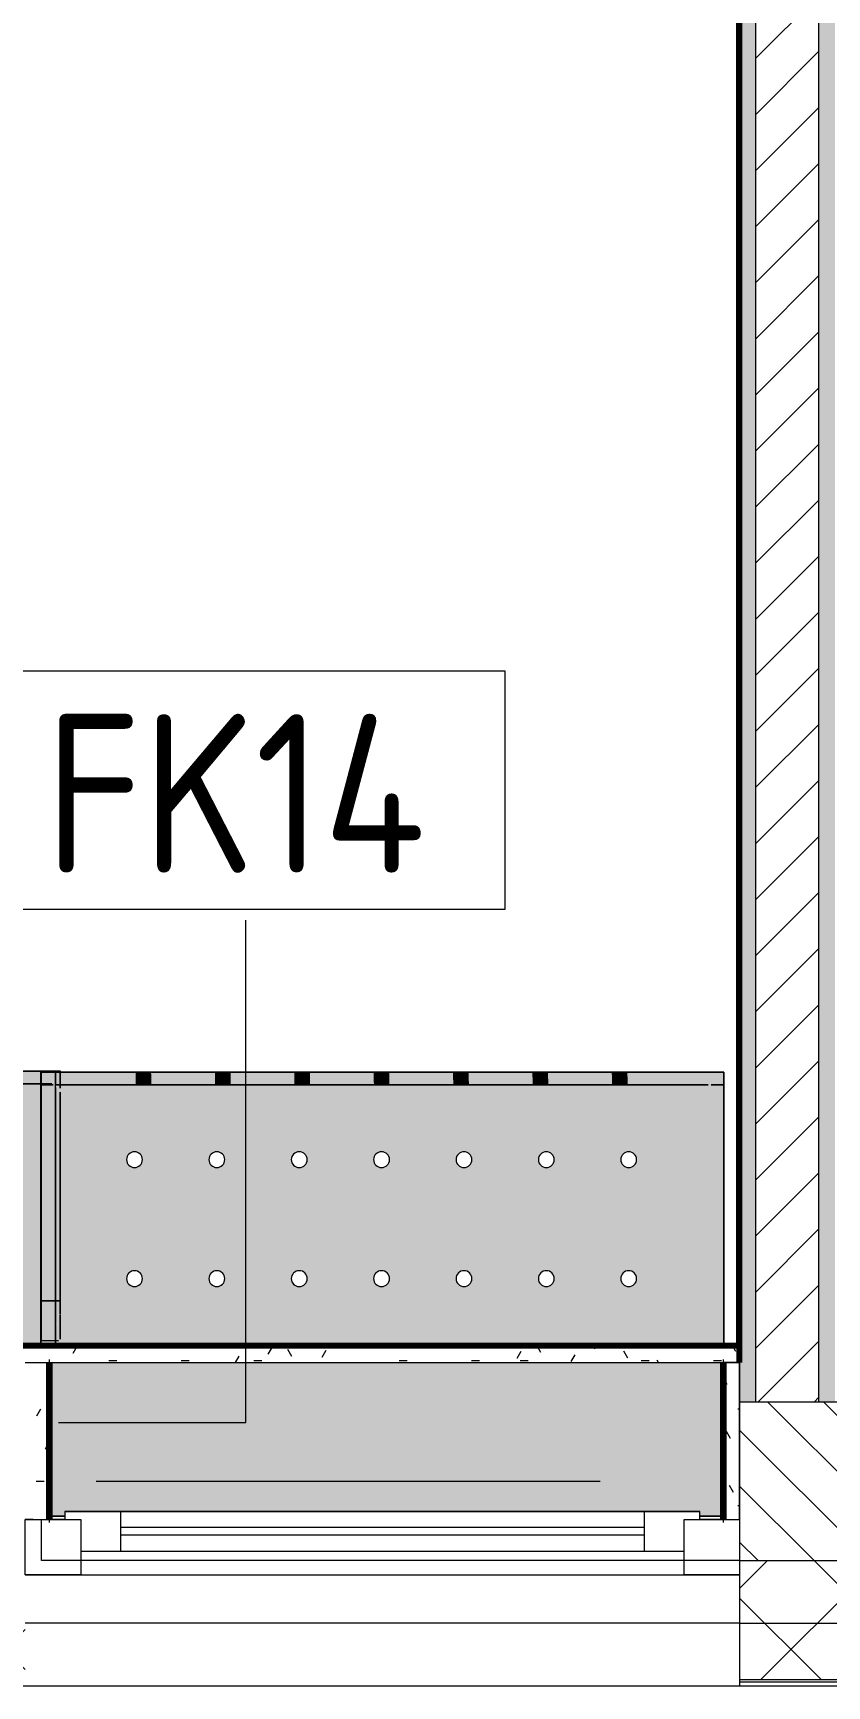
# Model space of a CAD drawing. Header units: millimetres. Extents: x 81469 to 279813, y -8553 to 29000.
# Drawn here: x 91040 to 92040, y -258 to 1826 of the extents above; entities that cross this region are included whole.
import ezdxf

# ---------------------------------------------------------------- set-up
doc = ezdxf.new("R2010")
doc.units = ezdxf.units.MM
doc.linetypes.add('Осевая', pattern=[3175, 635, -476.25, 1587.5, -476.25])
for name, color, linetype, lineweight in [('A-GLAZ', 7, 'Continuous', 9), ('A-GLAZ-1', 7, 'Continuous', 13), ('A-WALL', 7, 'Continuous', 9), ('A-WALL-IDEN', 7, 'Continuous', 9), ('I-WALL', 7, 'Continuous', 9), ('Оси-2', 7, 'Осевая', 9)]:
    doc.layers.add(name, color=color, linetype=linetype, lineweight=lineweight)
for name, color, linetype, lineweight, true_color in [('A-WALL-1', 7, 'Continuous', 9, 0xc0c0c0), ('I-WALL-14', 7, 'Continuous', 80, 0xffd2ff), ('I-WALL-4', 7, 'Continuous', 9, 0xc0c0c0), ('I-WALL-8', 7, 'Continuous', 80, 0xff80c0), ('S-WALL-ANLY', 7, 'Continuous', 13, 0x008040), ('S-WALL-ANLY-1', 7, 'Continuous', 5, 0x008040), ('Знаки-1', 9, 'Continuous', 9, 0x808080), ('Знаки-3', 7, 'Continuous', 9, 0xd1cabb), ('Знаки-5', 7, 'Continuous', 9, 0xc1bbaf), ('Знаки-6', 7, 'Continuous', 9, 0xaba79f), ('Знаки-7', 7, 'Continuous', 9, 0xccc5b7), ('Знаки-8', 7, 'Continuous', 9, 0xd4ccbd)]:
    doc.layers.add(name, color=color, linetype=linetype, lineweight=lineweight, true_color=true_color)
doc.layers.add('Знаки-4', color=7, linetype='Continuous', lineweight=9, transparency=0.5)
doc.styles.add('GOST Common_1', font='GOST_Common.ttf', dxfattribs={"width": 0.9, "height": 200})
pattern_1 = [(0, (0, 0), (121.92, 30.48), [10.058, -81.382, 10.058, -81.382, -487.68]), (0, (0, 0), (121.92, 30.48), [-182.88, 10.058, -172.822, 10.058, -81.382, -213.36]), (0, (0, 0), (121.92, 30.48), [-457.2, 10.058, -50.902, 10.058, -142.342]), (120, (45.72, 15.24), (-87.356454, 90.345817), [10.058, -81.382, 10.058, -81.382, -487.68]), (120, (45.72, 15.24), (-87.356454, 90.345817), [-182.88, 10.058, -172.822, 10.058, -81.382, -213.36]), (120, (45.72, 15.24), (-87.356454, 90.345817), [-457.2, 10.058, -50.902, 10.058, -142.342]), (240, (60.96, 76.2), (-34.563546, -120.825817), [10.058, -81.382, 10.058, -81.382, -487.68]), (240, (60.96, 76.2), (-34.563546, -120.825817), [-182.88, 10.058, -172.822, 10.058, -81.382, -213.36]), (240, (60.96, 76.2), (-34.563546, -120.825817), [-457.2, 10.058, -50.902, 10.058, -142.342])]

# ---------------------------------------------------------------- blocks, each defined once
blk = doc.blocks.new('120_Окно_СКБ_1Ст - 120_Окно_СКБ_1Ст 900х2500_h_ с форточкой-V3-План отделки стен 3 этажа в осях 23-33')
at = {"layer": 'A-GLAZ'}
for p, q in [((450, -57), (-450, -57)), ((-330, -107), (330, -107)), ((330, -117), (-330, -117)), ((-430, -127), (-400, -127)), ((400, -127), (420, -127)), ((440, -127), (450, -127))]:
    blk.add_line(p, q, dxfattribs=at)
at = {"layer": 'A-GLAZ-1'}
for p, q in [((-450, -127), (-450, -57)), ((-450, -57), (-380, -57)), ((-380, -57), (-380, -127)), ((380, -127), (380, -57)), ((380, -57), (450, -57)), ((450, -57), (450, -127)), ((380, -87), (-380, -87)), ((-380, -87), (-380, -127)), ((-330, -137), (-330, -87)), ((330, -137), (330, -87)), ((380, -127), (380, -87)), ((-380, -127), (-450, -127)), ((-380, -127), (-400, -127)), ((-400, -127), (-400, -137)), ((-400, -137), (400, -137)), ((400, -137), (-400, -137)), ((450, -127), (380, -127)), ((400, -127), (380, -127)), ((400, -137), (400, -127))]:
    blk.add_line(p, q, dxfattribs=at)
blk = doc.blocks.new('Зашивка радиатора_ с перфорацией М1_1 - Зашивка радиатора_ с перфорацией М1_1-31131234-План отделки стен 3 этажа в осях 23-33')
at = {"layer": 'Знаки-4'}
for points in [[(400, 380), (400, 374), (-400, 374), (-400, 380), (-430, 380), (-430, 186), (420, 186), (420, 380)], [(411.4, -163.9), (-430, -163.9), (-430, -179.9), (430, -179.7), (430, -163.9), (411.8, -163.9)], [(-313.1, -163.9), (-319, -163.9), (-318.3, -179.9), (-279, -179.9), (-279.7, -163.9), (-312.8, -163.9)], [(-306.1, -163.9), (-309, -163.9), (-308.7, -179.9), (-289, -179.9), (-289.3, -163.9), (-304.2, -163.9)], [(-219, -163.9), (-218.3, -179.9), (-179, -179.9), (-179.7, -163.9), (-218.3, -163.9)], [(-199, -163.9), (-209, -163.9), (-208.7, -179.9), (-189, -179.9), (-189.3, -163.9), (-198.6, -163.9)], [(-101.6, -163.9), (-119, -163.9), (-118.3, -179.9), (-79, -179.9), (-79.7, -163.9), (-99, -163.9)], [(-99, -163.9), (-109, -163.9), (-108.7, -179.9), (-89, -179.9), (-89.3, -163.9), (-96.4, -163.9)], [(-99, -163.9), (-109, -163.9), (-108.7, -179.9), (-89, -179.9), (-89.3, -163.9), (-96.4, -163.9)], [(15.1, -163.9), (-19, -163.9), (-18.3, -179.9), (21, -179.9), (20.3, -163.9), (18.3, -163.9)], [(8.1, -163.9), (-9, -163.9), (-8.7, -179.9), (11, -179.9), (10.7, -163.9), (9.7, -163.9)], [(81, -163.9), (81.7, -179.9), (121, -179.9), (120.3, -163.9), (81.7, -163.9)], [(108.1, -163.9), (91, -163.9), (91.3, -179.9), (111, -179.9), (110.7, -163.9), (109.7, -163.9)], [(206, -163.9), (181, -163.9), (181.7, -179.9), (221, -179.9), (220.3, -163.9), (206.2, -163.9)], [(191.3, -163.9), (191, -163.9), (191.3, -179.9), (211, -179.9), (210.7, -163.9), (192.3, -163.9)], [(208.1, -163.9), (191, -163.9), (191.3, -179.9), (211, -179.9), (210.7, -163.9), (208.5, -163.9)], [(281, -163.9), (281.7, -179.9), (321, -179.9), (320.3, -163.9), (281.7, -163.9)], [(308.1, -163.9), (291, -163.9), (291.3, -179.9), (311, -179.9), (310.7, -163.9), (309.7, -163.9)]]:
    blk.add_hatch(color=256, dxfattribs=at).paths.add_polyline_path(points)
h = blk.add_hatch(color=256, dxfattribs=at)
h.paths.add_polyline_path([(430.2, 166), (-430, 166), (-430, -179.9), (430.2, -179.9), (430.2, 30.4)])
h.paths.add_polyline_path([(1, 90.4), (6, 89), (9.7, 85.4), (11, 80.4), (9.7, 75.4), (6, 71.7), (1, 70.4), (-4, 71.7), (-7.7, 75.4), (-9, 80.4), (-7.7, 85.4), (-4, 89), (-1.6, 90)])
h.paths.add_polyline_path([(208.5, 90.4), (213.5, 89), (217.2, 85.4), (218.5, 80.4), (217.2, 75.4), (213.5, 71.7), (208.5, 70.4), (203.5, 71.7), (199.8, 75.4), (198.5, 80.4), (199.8, 85.4), (203.5, 89), (205.9, 90)])
h.paths.add_polyline_path([(-206.5, 90.4), (-201.5, 89), (-197.8, 85.4), (-196.5, 80.4), (-197.8, 75.4), (-201.5, 71.7), (-206.5, 70.4), (-211.5, 71.7), (-215.2, 75.4), (-216.5, 80.4), (-215.2, 85.4), (-211.5, 89), (-209.1, 90)])
h.paths.add_polyline_path([(104.7, 90.4), (109.7, 89), (113.4, 85.4), (114.7, 80.4), (113.4, 75.4), (109.7, 71.7), (104.7, 70.4), (99.7, 71.7), (96.1, 75.4), (94.7, 80.4), (96.1, 85.4), (99.7, 89), (102.2, 90)])
h.paths.add_polyline_path([(312.2, 90.4), (317.2, 89), (320.9, 85.4), (322.2, 80.4), (320.9, 75.4), (317.2, 71.7), (312.2, 70.4), (307.2, 71.7), (303.6, 75.4), (302.2, 80.4), (303.6, 85.4), (307.2, 89), (309.7, 90)])
h.paths.add_polyline_path([(-310.3, 90.4), (-305.3, 89), (-301.6, 85.4), (-300.3, 80.4), (-301.6, 75.4), (-305.3, 71.7), (-310.3, 70.4), (-315.3, 71.7), (-318.9, 75.4), (-320.3, 80.4), (-318.9, 85.4), (-315.3, 89), (-312.8, 90)])
h.paths.add_polyline_path([(-102.8, 90.4), (-97.8, 89), (-94.1, 85.4), (-92.8, 80.4), (-94.1, 75.4), (-97.8, 71.7), (-102.8, 70.4), (-107.8, 71.7), (-111.4, 75.4), (-112.8, 80.4), (-111.4, 85.4), (-107.8, 89), (-105.3, 90)])
h.paths.add_polyline_path([(312.2, -59.6), (317.2, -61), (320.9, -64.6), (322.2, -69.6), (320.9, -74.6), (317.2, -78.3), (312.2, -79.6), (307.2, -78.3), (303.6, -74.6), (302.2, -69.6), (303.6, -64.6), (307.2, -61), (309.7, -60)])
h.paths.add_polyline_path([(-206.5, -59.6), (-201.5, -61), (-197.8, -64.6), (-196.5, -69.6), (-197.8, -74.6), (-201.5, -78.3), (-206.5, -79.6), (-211.5, -78.3), (-215.2, -74.6), (-216.5, -69.6), (-215.2, -64.6), (-211.5, -61), (-209.1, -60)])
h.paths.add_polyline_path([(208.5, -59.6), (213.5, -61), (217.2, -64.6), (218.5, -69.6), (217.2, -74.6), (213.5, -78.3), (208.5, -79.6), (203.5, -78.3), (199.8, -74.6), (198.5, -69.6), (199.8, -64.6), (203.5, -61), (205.9, -60)])
h.paths.add_polyline_path([(1, -59.6), (6, -61), (9.7, -64.6), (11, -69.6), (9.7, -74.6), (6, -78.3), (1, -79.6), (-4, -78.3), (-7.7, -74.6), (-9, -69.6), (-7.7, -64.6), (-4, -61), (-1.6, -60)])
h.paths.add_polyline_path([(104.7, -59.6), (109.7, -61), (113.4, -64.6), (114.7, -69.6), (113.4, -74.6), (109.7, -78.3), (104.7, -79.6), (99.7, -78.3), (96.1, -74.6), (94.7, -69.6), (96.1, -64.6), (99.7, -61), (102.2, -60)])
h.paths.add_polyline_path([(-102.8, -59.6), (-97.8, -61), (-94.1, -64.6), (-92.8, -69.6), (-94.1, -74.6), (-97.8, -78.3), (-102.8, -79.6), (-107.8, -78.3), (-111.4, -74.6), (-112.8, -69.6), (-111.4, -64.6), (-107.8, -61), (-105.3, -60)])
h.paths.add_polyline_path([(-310.3, -59.6), (-305.3, -61), (-301.6, -64.6), (-300.3, -69.6), (-301.6, -74.6), (-305.3, -78.3), (-310.3, -79.6), (-315.3, -78.3), (-318.9, -74.6), (-320.3, -69.6), (-318.9, -64.6), (-315.3, -61), (-312.8, -60)])
at = {"layer": 'Знаки-1'}
for p, q in [((-400, 380), (-430, 380)), ((420, 380), (400, 380)), ((-430, 166), (-430, -179.9)), ((430.2, -179.9), (430.2, 166)), ((-430, -179.9), (430.2, -179.9))]:
    blk.add_line(p, q, dxfattribs=at)
for centre, start, end in [((-310.3, 80.4), 0, 180), ((-206.5, 80.4), 0, 180), ((-102.8, 80.4), 0, 180), ((1, 80.4), 0, 180), ((104.7, 80.4), 0, 180), ((208.5, 80.4), 0, 180), ((312.2, 80.4), 0, 180), ((-310.3, 80.4), 180, 0), ((-206.5, 80.4), 180, 360), ((-102.8, 80.4), 180, 0), ((1, 80.4), 180, 0), ((104.7, 80.4), 180, 360), ((208.5, 80.4), 180, 0), ((312.2, 80.4), 180, 0), ((-310.3, -69.6), 0, 180), ((-206.5, -69.6), 0, 180), ((-102.8, -69.6), 0, 180), ((1, -69.6), 0, 180), ((104.7, -69.6), 0, 180), ((208.5, -69.6), 0, 180), ((312.2, -69.6), 0, 180), ((-310.3, -69.6), 180, 0), ((-206.5, -69.6), 180, 0), ((-102.8, -69.6), 180, 0), ((1, -69.6), 180, 0), ((104.7, -69.6), 180, 0), ((208.5, -69.6), 180, 0), ((312.2, -69.6), 180, 0)]:
    blk.add_arc(centre, 10, start, end, dxfattribs=at)
at = {"layer": 'Знаки-3'}
for p, q in [((-304.2, -163.9), (-307.7, -163.9)), ((-294, -163.9), (-304, -163.9)), ((-290.3, -163.9), (-293.8, -163.9)), ((-204.2, -163.9), (-207.7, -163.9)), ((-199, -163.9), (-204, -163.9)), ((-194, -163.9), (-198.6, -163.9)), ((-190.3, -163.9), (-193.8, -163.9)), ((-107.7, -163.9), (-104.2, -163.9)), ((-104.2, -163.9), (-107.7, -163.9)), ((-104, -163.9), (-94, -163.9)), ((-94, -163.9), (-104, -163.9)), ((-93.8, -163.9), (-90.3, -163.9)), ((-90.3, -163.9), (-93.8, -163.9)), ((-4.2, -163.9), (-7.7, -163.9)), ((6, -163.9), (-4, -163.9)), ((9.7, -163.9), (6.2, -163.9)), ((95.8, -163.9), (92.3, -163.9)), ((106, -163.9), (96, -163.9)), ((109.7, -163.9), (106.2, -163.9)), ((192.3, -163.9), (195.8, -163.9)), ((195.8, -163.9), (192.3, -163.9)), ((196, -163.9), (206, -163.9)), ((206, -163.9), (196, -163.9)), ((206.2, -163.9), (209.7, -163.9)), ((209.7, -163.9), (206.2, -163.9)), ((295.8, -163.9), (292.3, -163.9)), ((306, -163.9), (296, -163.9)), ((309.7, -163.9), (306.2, -163.9)), ((430, -163.9), (414.9, -163.9)), ((430, -163.9), (430, -165.3)), ((-307.7, -179.9), (-304.2, -179.9)), ((-304, -179.9), (-294, -179.9)), ((-293.8, -179.9), (-290.3, -179.9)), ((-207.7, -179.9), (-204.2, -179.9)), ((-204, -179.9), (-199, -179.9)), ((-198.6, -179.9), (-194, -179.9)), ((-193.8, -179.9), (-190.3, -179.9)), ((-107.7, -179.9), (-104.2, -179.9)), ((-104.2, -179.9), (-107.7, -179.9)), ((-104, -179.9), (-94, -179.9)), ((-94, -179.9), (-104, -179.9)), ((-93.8, -179.9), (-90.3, -179.9)), ((-90.3, -179.9), (-93.8, -179.9)), ((-7.7, -179.9), (-4.2, -179.9)), ((-4, -179.9), (6, -179.9)), ((6.2, -179.9), (9.7, -179.9)), ((92.3, -179.9), (95.8, -179.9)), ((96, -179.9), (106, -179.9)), ((106.2, -179.9), (109.7, -179.9)), ((192.3, -179.9), (195.8, -179.9)), ((195.8, -179.9), (192.3, -179.9)), ((196, -179.9), (206, -179.9)), ((206, -179.9), (196, -179.9)), ((206.2, -179.9), (209.7, -179.9)), ((209.7, -179.9), (206.2, -179.9)), ((292.3, -179.9), (295.8, -179.9)), ((296, -179.9), (306, -179.9)), ((306.2, -179.9), (309.7, -179.9))]:
    blk.add_line(p, q, dxfattribs=at)
at = {"layer": 'Знаки-5'}
for p, q in [((-430, 186.2), (-430, 380)), ((430.2, 166), (430.2, -179.9)), ((-414.4, -163.9), (-430, -163.9)), ((-430, -163.9), (-430, -179.9)), ((-394.9, -163.9), (-410.5, -163.9)), ((-378, -163.9), (-394.3, -163.9)), ((-319, -163.9), (-377.8, -163.9)), ((-319, -163.9), (-279, -163.9)), ((-313.1, -163.9), (-319, -163.9)), ((-279, -163.9), (-313.1, -163.9)), ((-219, -163.9), (-279, -163.9)), ((-219, -163.9), (-218.3, -163.9)), ((-209, -163.9), (-219, -163.9)), ((-218.3, -163.9), (-209, -163.9)), ((-209, -163.9), (-189, -163.9)), ((-206.1, -163.9), (-209, -163.9)), ((-196.4, -163.9), (-206.1, -163.9)), ((-189.3, -163.9), (-196.4, -163.9)), ((-189, -163.9), (-189.3, -163.9)), ((-189, -163.9), (-184.9, -163.9)), ((-179, -163.9), (-189, -163.9)), ((-184.9, -163.9), (-179, -163.9)), ((-119, -163.9), (-179, -163.9)), ((-119, -163.9), (-118.3, -163.9)), ((-116.3, -163.9), (-119, -163.9)), ((-118.3, -163.9), (-109, -163.9)), ((-109, -163.9), (-116.3, -163.9)), ((-109, -163.9), (-89, -163.9)), ((-106.1, -163.9), (-109, -163.9)), ((-89, -163.9), (-106.1, -163.9)), ((-89, -163.9), (-84.9, -163.9)), ((-79, -163.9), (-89, -163.9)), ((-84.9, -163.9), (-79.7, -163.9)), ((-79.7, -163.9), (-79, -163.9)), ((-19.3, -163.9), (-79, -163.9)), ((-19, -163.9), (21, -163.9)), ((-16.3, -163.9), (-19, -163.9)), ((21, -163.9), (-16.3, -163.9)), ((81, -163.9), (21, -163.9)), ((81, -163.9), (83.7, -163.9)), ((91, -163.9), (81, -163.9)), ((83.7, -163.9), (91, -163.9)), ((91, -163.9), (111, -163.9)), ((92.3, -163.9), (91, -163.9)), ((101, -163.9), (92.3, -163.9)), ((109.7, -163.9), (101, -163.9)), ((111, -163.9), (109.7, -163.9)), ((111, -163.9), (118.3, -163.9)), ((121, -163.9), (111, -163.9)), ((118.3, -163.9), (121, -163.9)), ((181, -163.9), (121, -163.9)), ((181, -163.9), (183.7, -163.9)), ((191, -163.9), (181, -163.9)), ((183.7, -163.9), (191, -163.9)), ((191, -163.9), (211, -163.9)), ((192.3, -163.9), (191, -163.9)), ((211, -163.9), (192.3, -163.9)), ((211, -163.9), (218.3, -163.9)), ((221, -163.9), (211, -163.9)), ((218.3, -163.9), (221, -163.9)), ((281, -163.9), (221, -163.9)), ((281, -163.9), (321, -163.9)), ((295.8, -163.9), (281, -163.9)), ((318.3, -163.9), (295.8, -163.9)), ((321, -163.9), (318.3, -163.9)), ((394.9, -163.9), (321, -163.9)), ((406, -163.9), (395.4, -163.9)), ((406, -163.9), (411.1, -163.9)), ((-430, -179.9), (-319, -179.9)), ((-319, -179.9), (-309, -179.9)), ((-309, -179.9), (-319, -179.9)), ((-309, -179.9), (-284.9, -179.9)), ((-284.9, -179.9), (-309, -179.9)), ((-284.9, -179.9), (-279, -179.9)), ((-279, -179.9), (-284.9, -179.9)), ((-279, -179.9), (-219, -179.9)), ((-219, -179.9), (-216.3, -179.9)), ((-209, -179.9), (-219, -179.9)), ((-216.3, -179.9), (-209, -179.9)), ((-209, -179.9), (-208.7, -179.9)), ((-207.7, -179.9), (-209, -179.9)), ((-208.7, -179.9), (-199, -179.9)), ((-194, -179.9), (-207.7, -179.9)), ((-199, -179.9), (-189.3, -179.9)), ((-189, -179.9), (-194, -179.9)), ((-189.3, -179.9), (-189, -179.9)), ((-189, -179.9), (-179.7, -179.9)), ((-179, -179.9), (-189, -179.9)), ((-179.7, -179.9), (-179, -179.9)), ((-179, -179.9), (-119, -179.9)), ((-119, -179.9), (-118.3, -179.9)), ((-109, -179.9), (-119, -179.9)), ((-118.3, -179.9), (-109, -179.9)), ((-109, -179.9), (-106.1, -179.9)), ((-89, -179.9), (-109, -179.9)), ((-106.1, -179.9), (-91.9, -179.9)), ((-91.9, -179.9), (-90.3, -179.9)), ((-90.3, -179.9), (-89.3, -179.9)), ((-89.3, -179.9), (-89, -179.9)), ((-89, -179.9), (-84.9, -179.9)), ((-79.7, -179.9), (-89, -179.9)), ((-84.9, -179.9), (-79, -179.9)), ((-79, -179.9), (-79.7, -179.9)), ((-79, -179.9), (-19.3, -179.9)), ((-19, -179.9), (21, -179.9)), ((1, -179.9), (-19, -179.9)), ((21, -179.9), (1, -179.9)), ((21, -179.9), (81, -179.9)), ((81, -179.9), (81.7, -179.9)), ((91, -179.9), (81, -179.9)), ((81.7, -179.9), (91, -179.9)), ((91, -179.9), (91.3, -179.9)), ((93.9, -179.9), (91, -179.9)), ((91.3, -179.9), (101, -179.9)), ((106, -179.9), (93.9, -179.9)), ((101, -179.9), (110.7, -179.9)), ((111, -179.9), (106, -179.9)), ((110.7, -179.9), (111, -179.9)), ((111, -179.9), (118.3, -179.9)), ((121, -179.9), (111, -179.9)), ((118.3, -179.9), (121, -179.9)), ((121, -179.9), (181, -179.9)), ((181, -179.9), (191, -179.9)), ((181.7, -179.9), (181, -179.9)), ((191, -179.9), (181.7, -179.9)), ((191, -179.9), (192.3, -179.9)), ((198.4, -179.9), (191, -179.9)), ((192.3, -179.9), (206, -179.9)), ((210.7, -179.9), (198.4, -179.9)), ((206, -179.9), (211, -179.9)), ((211, -179.9), (210.7, -179.9)), ((211, -179.9), (215.1, -179.9)), ((218.3, -179.9), (211, -179.9)), ((215.1, -179.9), (221, -179.9)), ((221, -179.9), (218.3, -179.9)), ((221, -179.9), (281, -179.9)), ((281, -179.9), (291, -179.9)), ((291, -179.9), (281, -179.9)), ((291, -179.9), (315.1, -179.9)), ((315.1, -179.9), (291, -179.9)), ((315.1, -179.9), (321, -179.9)), ((321, -179.9), (315.1, -179.9)), ((321, -179.9), (406, -179.9)), ((411.8, -179.9), (406, -179.9)), ((430.2, -179.9), (411.8, -179.9))]:
    blk.add_line(p, q, dxfattribs=at)
at = {"layer": 'Знаки-6'}
for p, q in [((-430, 380), (-400, 380)), ((400, 380), (420, 380)), ((-430, -179.9), (-430, 166)), ((-430, -163.9), (-414.4, -163.9)), ((-430, -163.9), (-430, -179.9)), ((-410.5, -163.9), (-394.9, -163.9)), ((-394.3, -163.9), (-378, -163.9)), ((-377.8, -163.9), (394.9, -163.9)), ((395.4, -163.9), (406, -163.9)), ((411.8, -179.9), (-430, -179.9)), ((406, -179.9), (-430, -179.9))]:
    blk.add_line(p, q, dxfattribs=at)
for centre, start, end in [((-310.3, 80.4), 0, 180), ((-206.5, 80.4), 0, 180), ((-102.8, 80.4), 0, 180), ((1, 80.4), 0, 180), ((104.7, 80.4), 0, 180), ((208.5, 80.4), 0, 180), ((312.2, 80.4), 0, 180), ((-310.3, 80.4), 180, 360), ((-206.5, 80.4), 180, 360), ((-102.8, 80.4), 180, 360), ((1, 80.4), 180, 360), ((104.7, 80.4), 180, 360), ((208.5, 80.4), 180, 360), ((312.2, 80.4), 180, 0), ((-310.3, -69.6), 0, 180), ((-206.5, -69.6), 0, 180), ((-102.8, -69.6), 0, 180), ((1, -69.6), 0, 180), ((104.7, -69.6), 0, 180), ((208.5, -69.6), 0, 180), ((312.2, -69.6), 0, 180), ((-310.3, -69.6), 180, 360), ((-206.5, -69.6), 180, 360), ((-102.8, -69.6), 180, 360), ((1, -69.6), 180, 360), ((104.7, -69.6), 180, 360), ((208.5, -69.6), 180, 360), ((312.2, -69.6), 180, 360)]:
    blk.add_arc(centre, 10, start, end, dxfattribs=at)
at = {"layer": 'Знаки-7'}
for p, q in [((-309, -163.9), (-318.3, -163.9)), ((-309, -163.9), (-306.1, -163.9)), ((-308.7, -163.9), (-309, -163.9)), ((-304.2, -163.9), (-308.7, -163.9)), ((-306.1, -163.9), (-304.2, -163.9)), ((-304, -163.9), (-299, -163.9)), ((-294, -163.9), (-304, -163.9)), ((-299, -163.9), (-294, -163.9)), ((-293.8, -163.9), (-291.9, -163.9)), ((-291.9, -163.9), (-293.8, -163.9)), ((-291.9, -163.9), (-289, -163.9)), ((-289, -163.9), (-291.9, -163.9)), ((-279.7, -163.9), (-289, -163.9)), ((-209, -163.9), (-218.3, -163.9)), ((-207.7, -163.9), (-204.2, -163.9)), ((-204.2, -163.9), (-207.7, -163.9)), ((-204, -163.9), (-194, -163.9)), ((-194, -163.9), (-204, -163.9)), ((-193.8, -163.9), (-190.3, -163.9)), ((-190.3, -163.9), (-193.8, -163.9)), ((-179.7, -163.9), (-189, -163.9)), ((-109, -163.9), (-118.3, -163.9)), ((-109, -163.9), (-108.7, -163.9)), ((-108.7, -163.9), (-109, -163.9)), ((-108.7, -163.9), (-107.7, -163.9)), ((-104, -163.9), (-108.7, -163.9)), ((-107.7, -163.9), (-101.6, -163.9)), ((-101.6, -163.9), (-104, -163.9)), ((-101.6, -163.9), (-99, -163.9)), ((-94, -163.9), (-101.6, -163.9)), ((-99, -163.9), (-91.9, -163.9)), ((-89.3, -163.9), (-94, -163.9)), ((-91.9, -163.9), (-90.3, -163.9)), ((-90.3, -163.9), (-89, -163.9)), ((-89, -163.9), (-89.3, -163.9)), ((-79.7, -163.9), (-89, -163.9)), ((-9, -163.9), (-18.3, -163.9)), ((-9, -163.9), (-4.2, -163.9)), ((-7.7, -163.9), (-9, -163.9)), ((-4.2, -163.9), (-7.7, -163.9)), ((-4, -163.9), (6, -163.9)), ((-1.6, -163.9), (-4, -163.9)), ((6, -163.9), (-1.6, -163.9)), ((6.2, -163.9), (11, -163.9)), ((11, -163.9), (6.2, -163.9)), ((20.3, -163.9), (11, -163.9)), ((91, -163.9), (81.7, -163.9)), ((92.3, -163.9), (95.8, -163.9)), ((95.8, -163.9), (92.3, -163.9)), ((96, -163.9), (106, -163.9)), ((106, -163.9), (96, -163.9)), ((106.2, -163.9), (109.7, -163.9)), ((109.7, -163.9), (106.2, -163.9)), ((120.3, -163.9), (111, -163.9)), ((191, -163.9), (181.7, -163.9)), ((191, -163.9), (206, -163.9)), ((192.3, -163.9), (191, -163.9)), ((196, -163.9), (192.3, -163.9)), ((208.1, -163.9), (196, -163.9)), ((206, -163.9), (211, -163.9)), ((209.7, -163.9), (208.1, -163.9)), ((211, -163.9), (209.7, -163.9)), ((220.3, -163.9), (211, -163.9)), ((291, -163.9), (281.7, -163.9)), ((291, -163.9), (291.3, -163.9)), ((292.3, -163.9), (291, -163.9)), ((291.3, -163.9), (293.9, -163.9)), ((293.9, -163.9), (292.3, -163.9)), ((293.9, -163.9), (295.8, -163.9)), ((295.8, -163.9), (293.9, -163.9)), ((296, -163.9), (298.4, -163.9)), ((306, -163.9), (296, -163.9)), ((298.4, -163.9), (303.6, -163.9)), ((303.6, -163.9), (306, -163.9)), ((306.2, -163.9), (308.1, -163.9)), ((309.7, -163.9), (306.2, -163.9)), ((308.1, -163.9), (309.7, -163.9)), ((309.7, -163.9), (311, -163.9)), ((310.7, -163.9), (309.7, -163.9)), ((311, -163.9), (310.7, -163.9)), ((320.3, -163.9), (311, -163.9)), ((411.1, -163.9), (406, -163.9)), ((414.9, -163.9), (430, -163.9)), ((430, -179.7), (430, -163.9)), ((-318.3, -179.9), (-309, -179.9)), ((-309, -179.9), (-306.1, -179.9)), ((-306.1, -179.9), (-309, -179.9)), ((-306.1, -179.9), (-304.2, -179.9)), ((-304.2, -179.9), (-306.1, -179.9)), ((-304, -179.9), (-299, -179.9)), ((-301.6, -179.9), (-304, -179.9)), ((-299, -179.9), (-301.6, -179.9)), ((-299, -179.9), (-294, -179.9)), ((-294, -179.9), (-299, -179.9)), ((-293.8, -179.9), (-291.9, -179.9)), ((-291.9, -179.9), (-293.8, -179.9)), ((-291.9, -179.9), (-289, -179.9)), ((-289, -179.9), (-291.9, -179.9)), ((-289, -179.9), (-279.7, -179.9)), ((-218.3, -179.9), (-209, -179.9)), ((-207.7, -179.9), (-204.2, -179.9)), ((-204.2, -179.9), (-207.7, -179.9)), ((-204, -179.9), (-194, -179.9)), ((-194, -179.9), (-204, -179.9)), ((-193.8, -179.9), (-190.3, -179.9)), ((-190.3, -179.9), (-193.8, -179.9)), ((-189, -179.9), (-179.7, -179.9)), ((-118.3, -179.9), (-109, -179.9)), ((-109, -179.9), (-108.7, -179.9)), ((-106.1, -179.9), (-109, -179.9)), ((-108.7, -179.9), (-99, -179.9)), ((-99, -179.9), (-106.1, -179.9)), ((-99, -179.9), (-96.4, -179.9)), ((-91.9, -179.9), (-99, -179.9)), ((-96.4, -179.9), (-94, -179.9)), ((-94, -179.9), (-89, -179.9)), ((-89, -179.9), (-91.9, -179.9)), ((-89, -179.9), (-79.7, -179.9)), ((-18.3, -179.9), (-9, -179.9)), ((-9, -179.9), (-6.1, -179.9)), ((-7.7, -179.9), (-9, -179.9)), ((-4.2, -179.9), (-7.7, -179.9)), ((-6.1, -179.9), (-4.2, -179.9)), ((-4, -179.9), (1, -179.9)), ((1, -179.9), (-4, -179.9)), ((1, -179.9), (6, -179.9)), ((6, -179.9), (1, -179.9)), ((6.2, -179.9), (8.1, -179.9)), ((8.1, -179.9), (6.2, -179.9)), ((8.1, -179.9), (11, -179.9)), ((11, -179.9), (8.1, -179.9)), ((11, -179.9), (20.3, -179.9)), ((81.7, -179.9), (91, -179.9)), ((92.3, -179.9), (95.8, -179.9)), ((95.8, -179.9), (92.3, -179.9)), ((96, -179.9), (106, -179.9)), ((106, -179.9), (96, -179.9)), ((106.2, -179.9), (109.7, -179.9)), ((109.7, -179.9), (106.2, -179.9)), ((111, -179.9), (120.3, -179.9)), ((181.7, -179.9), (191, -179.9)), ((191, -179.9), (201, -179.9)), ((192.3, -179.9), (191, -179.9)), ((201, -179.9), (192.3, -179.9)), ((201, -179.9), (211, -179.9)), ((209.7, -179.9), (201, -179.9)), ((211, -179.9), (209.7, -179.9)), ((211, -179.9), (220.3, -179.9)), ((281.7, -179.9), (291, -179.9)), ((291, -179.9), (295.8, -179.9)), ((292.3, -179.9), (291, -179.9)), ((293.9, -179.9), (292.3, -179.9)), ((295.8, -179.9), (293.9, -179.9)), ((296, -179.9), (306, -179.9)), ((303.6, -179.9), (296, -179.9)), ((306, -179.9), (303.6, -179.9)), ((306.2, -179.9), (308.1, -179.9)), ((311, -179.9), (306.2, -179.9)), ((308.1, -179.9), (309.7, -179.9)), ((309.7, -179.9), (311, -179.9)), ((311, -179.9), (320.3, -179.9)), ((406, -179.9), (411.8, -179.9)), ((430, -179.9), (411.8, -179.9))]:
    blk.add_line(p, q, dxfattribs=at)
at = {"layer": 'Знаки-8'}
for p, q in [((-104.2, -163.9), (-107.7, -163.9)), ((-94, -163.9), (-104, -163.9)), ((-90.3, -163.9), (-93.8, -163.9)), ((195.8, -163.9), (192.3, -163.9)), ((206, -163.9), (196, -163.9)), ((209.7, -163.9), (206.2, -163.9)), ((430, -165.3), (430, -179.7)), ((-107.7, -179.9), (-104.2, -179.9)), ((-104, -179.9), (-94, -179.9)), ((-93.8, -179.9), (-90.3, -179.9)), ((192.3, -179.9), (195.8, -179.9)), ((196, -179.9), (206, -179.9)), ((206.2, -179.9), (209.7, -179.9)), ((411.8, -179.9), (430, -179.9))]:
    blk.add_line(p, q, dxfattribs=at)
blk = doc.blocks.new('Зашивка_ торцевая панель - Зашивка_ торцевая панель Т2-31135790-План отделки стен 3 этажа в осях 23-33')
at = {"layer": 'Знаки-4'}
blk.add_hatch(color=256, dxfattribs=at).paths.add_polyline_path([(-430, -160), (-406, -159), (-406, 180), (-430, 179.9), (-430, -91.7)])
at = {"layer": 'Знаки-1'}
for p, q in [((-430, 180), (-406, 180)), ((-406, 180), (-406, 178.6))]:
    blk.add_line(p, q, dxfattribs=at)
at = {"layer": 'Знаки-3'}
blk.add_line((-430, 163.9), (-430, 162.6), dxfattribs=at)
at = {"layer": 'Знаки-5'}
for p, q in [((-430, -160), (-430, 178.3)), ((-406, 158.3), (-406, 162.6)), ((-406, -110), (-406, 153.3)), ((-406, -110), (-411.8, -110)), ((-411.8, -110), (-406, -110)), ((-406, -126.1), (-406, -110)), ((-406, -158.2), (-406, -127.1)), ((-430, -160), (-420.9, -160)), ((-420.7, -160), (-411.8, -160)), ((-411.8, -160), (-407.9, -160))]:
    blk.add_line(p, q, dxfattribs=at)
at = {"layer": 'Знаки-6'}
for p, q in [((-430, 180), (-406, 180)), ((-430, 178.3), (-430, 179.9)), ((-406, 178.6), (-406, 180)), ((-406, 178.6), (-406, 167.6)), ((-406, 167.4), (-406, 158.3)), ((-406, 153.3), (-406, -126.1)), ((-406, -127.1), (-406, -158.2)), ((-411.8, -160), (-407.9, -160))]:
    blk.add_line(p, q, dxfattribs=at)
at = {"layer": 'Знаки-7'}
for p, q in [((-430, 179.9), (-430, 178.6)), ((-406, 167.6), (-406, 178.6)), ((-406, 162.6), (-406, 167.4)), ((-430, 162.6), (-430, -110)), ((-430, -110), (-430, -160)), ((-411.8, -110), (-430, -110)), ((-430, -110), (-411.8, -110)), ((-430, -160), (-420.9, -160)), ((-420.7, -160), (-411.8, -160))]:
    blk.add_line(p, q, dxfattribs=at)
at = {"layer": 'Знаки-8'}
blk.add_line((-430, 178.3), (-430, 163.9), dxfattribs=at)
blk = doc.blocks.new('Зашивка без перфорации М3_2_1 - М3_2_17-32617514-План отделки стен 3 этажа в осях 23-33')
at = {"layer": 'Знаки-4'}
for points in [[(394.5, 167.4), (-430, 167.4), (-430, -179.9), (1008.2, -179.9), (1007.2, 167.4)], [(-427.2, -163.9), (-430, -163.9), (-430, -179.9), (1008.2, -179.9), (1008.2, -163.9), (-426.7, -163.9)]]:
    blk.add_hatch(color=256, dxfattribs=at).paths.add_polyline_path(points)
at = {"layer": 'Знаки-1'}
for p, q in [((-430, 167.4), (-430, -179.9)), ((-430, -179.9), (1008.2, -179.9))]:
    blk.add_line(p, q, dxfattribs=at)
at = {"layer": 'Знаки-5'}
for p, q in [((-430, 160), (-430, 163.7)), ((1008.2, -163.9), (-411.5, -163.9)), ((-430, -179.9), (-430, -178.6)), ((-430, -178.6), (-430, -179.9)), ((-411.8, -179.9), (-430, -179.9)), ((-411.8, -179.9), (-430, -179.9)), ((-411.8, -179.9), (1008.2, -179.9))]:
    blk.add_line(p, q, dxfattribs=at)
at = {"layer": 'Знаки-6'}
for p, q in [((-411.5, -163.9), (1008.2, -163.9)), ((1008.2, -179.9), (-411.8, -179.9)), ((1008.2, -179.9), (-411.8, -179.9))]:
    blk.add_line(p, q, dxfattribs=at)
at = {"layer": 'Знаки-7'}
for p, q in [((-430, 140), (-430, 160)), ((-430, -159.3), (-430, 139.2)), ((-430, -170.1), (-430, -163.2)), ((-430, -163.9), (-430, -170.1)), ((-425.6, -163.9), (-411.8, -163.9)), ((-430, -178.6), (-430, -170.2)), ((-430, -170.2), (-430, -178.6)), ((-430, -178.6), (-430, -179.9)), ((-430, -179.9), (-411.8, -179.9))]:
    blk.add_line(p, q, dxfattribs=at)
at = {"layer": 'Знаки-8'}
for p, q in [((-430, -163.9), (-430, -170.1)), ((-411.8, -163.9), (-425.6, -163.9)), ((-430, -170.2), (-430, -178.6))]:
    blk.add_line(p, q, dxfattribs=at)
blk = doc.blocks.new('М_стена_0001 - Типоразмер_без рамки-25382661-План отделки стен 3 этажа в осях 23-33')
at = {"layer": 'A-WALL-IDEN'}
for p, q in [((3.258, 1.523), (-3.273, 1.523)), ((-3.273, 1.523), (-3.273, -1.477)), ((3.258, -1.477), (3.258, 1.523)), ((-3.273, -1.477), (3.258, -1.477))]:
    blk.add_line(p, q, dxfattribs=at)

msp = doc.modelspace()

# ---------------------------------------------------------------- hatches: boundary and pattern name
at = {"layer": 'A-WALL'}
h = msp.add_hatch(dxfattribs=at)
h.set_pattern_fill('FP_3', color=256, style=0, pattern_type=2)
h.set_pattern_definition([(135, (0, 0), (-35.35534, -35.35534), [])])
h.paths.add_polyline_path([(113430, -100), (113680, -100), (113680, 100), (113430, 100), (113430, 48.8)])
h.paths.add_polyline_path([(106230, -100), (106230, 100), (105180, 100), (105180, -100), (106027.1, -100)])
h.paths.add_polyline_path([(108930, -100), (109830, -100), (109830, 100), (108930, 100), (108930, 48.8)])
h.paths.add_polyline_path([(121430, -100), (121430, 100), (121130, 100), (121130, -100)])
h.paths.add_polyline_path([(111630, -100), (111630, 100), (110730, 100), (110730, -100)])
h.paths.add_polyline_path([(119330, -100), (119330, 100), (118830, 100), (118830, -100), (118940.7, -100)])
h.paths.add_polyline_path([(115980, -100), (117030, -100), (117030, 100), (115980, 100), (115980, 48.8)])
h.paths.add_polyline_path([(92730, -100), (92730, 100), (91930, 100), (91930, -100)])
h.paths.add_polyline_path([(101730, -100), (101730, 100), (100830, 100), (100830, -100), (101722.6, -100)])
h.paths.add_polyline_path([(102880, -100), (102880, 100), (102630, 100), (102630, -100)])
h.paths.add_polyline_path([(94530, -100), (94780, -100), (94780, 100), (94530, 100), (94530, 48.8)])
h.paths.add_polyline_path([(98130, -100), (98130, 100), (97080, 100), (97080, -100), (97418, -100)])
h = msp.add_hatch(dxfattribs=at)
h.set_pattern_fill('FP_2', color=256, style=0, pattern_type=2)
h.set_pattern_definition([(45, (0, 0), (-70.71068, 70.71068), []), (135, (0, 0), (-70.71068, -70.71068), [])])
h.paths.add_polyline_path([(120230, -250), (121430, -250), (121430, -100), (120230, -100)])
h.paths.add_polyline_path([(124680.1, -250), (125080, -250), (125080, -100), (123730, -100), (123730, -250)])
h.paths.add_polyline_path([(115980, -250), (117030, -250), (117030, -100), (115980, -100)])
h.paths.add_polyline_path([(92730, -250), (92730, -100), (91930, -100), (91930, -250)])
h.paths.add_polyline_path([(106027.1, -250), (106230, -250), (106230, -100), (105180, -100), (105180, -250)])
h.paths.add_polyline_path([(93630, -250), (94780, -250), (94780, -100), (93630, -100)])
h.paths.add_polyline_path([(91030, -250), (91030, -100), (89210, -100), (89210, -250), (90243.8, -250)])
h.paths.add_polyline_path([(119330, -250), (119330, -100), (117930, -100), (117930, -250), (118940.7, -250)])
h.paths.add_polyline_path([(109830, -250), (109830, -100), (108930, -100), (108930, -250)])
h.paths.add_polyline_path([(97080, -250), (98130, -250), (98130, -100), (97080, -100)])
h.paths.add_polyline_path([(110730, -250), (111630, -250), (111630, -100), (110730, -100)])
h.paths.add_polyline_path([(99030, -250), (99930, -250), (99930, -100), (99030, -100)])
h.paths.add_polyline_path([(107130, -250), (108030, -250), (108030, -100), (107130, -100)])
h.paths.add_polyline_path([(102880, -250), (102880, -100), (100830, -100), (100830, -250), (102630, -250)])
h.paths.add_polyline_path([(113680, -250), (113680, -100), (112530, -100), (112530, -250), (113201.3, -250)])
at = {"layer": 'I-WALL'}
h = msp.add_hatch(dxfattribs=at)
h.set_pattern_fill('FP_35', color=256, style=0, pattern_type=2)
h.set_pattern_definition(pattern_1)
h.paths.add_polyline_path([(91950, 100), (91950, 3700), (91942, 3700), (91942, 3755), (91930, 3755), (91930, 100)])
h.paths.add_polyline_path([(91942, 5155), (91942, 5210), (91950, 5210), (91950, 10400), (91930, 10400), (91930, 5155)])
h = msp.add_hatch(dxfattribs=at)
h.set_pattern_fill('FP_5', color=256, style=0, pattern_type=2)
h.set_pattern_definition([(45, (0, 0), (-35.35534, 35.35534), [])])
h.paths.add_polyline_path([(92030, 100), (92029, 3755), (91950, 3755), (91950, 100)])
h.paths.add_polyline_path([(91950, 5155), (92030, 5155), (92030, 10400), (91950, 10400), (91950, 5185.7)])
h = msp.add_hatch(dxfattribs=at)
h.set_pattern_fill('FP_35', color=256, style=0, pattern_type=2)
h.set_pattern_definition(pattern_1)
h.paths.add_polyline_path([(92050, 100), (92050, 3755), (92038, 3755), (92038, 3700), (92030, 3700), (92030, 100), (92037.3, 100)])
h.paths.add_polyline_path([(92038, 5155), (92050, 5155), (92050, 6600), (92030, 6600), (92030.8, 5210), (92038, 5210), (92038, 5168.3)])
h = msp.add_hatch(dxfattribs=at)
h.set_pattern_fill('FP_35', color=256, style=0, pattern_type=2)
h.set_pattern_definition(pattern_1)
h.paths.add_polyline_path([(89610, 150), (91930, 150), (91929, 170), (89610, 170)])
h = msp.add_hatch(dxfattribs=at)
h.set_pattern_fill('FP_35', color=256, style=0, pattern_type=2)
h.set_pattern_definition(pattern_1)
h.paths.add_polyline_path([(91060, -48), (91060, 150), (91040, 150), (91040, -48)])
h = msp.add_hatch(dxfattribs=at)
h.set_pattern_fill('FP_35', color=256, style=0, pattern_type=2)
h.set_pattern_definition(pattern_1)
h.paths.add_polyline_path([(91910, -48), (91930, -48), (91930, 149.8), (91910, 149.8), (91910, 48.8)])

# ---------------------------------------------------------------- linework, layer by layer
at = {"layer": 'A-WALL'}
for p, q in [((91950, 3700), (91950, 100)), ((92030, 100), (92030, 3700)), ((91930, 170), (89630, 170)), ((91930, -100), (92730, -100)), ((91930, -250), (92730, -250)), ((91930, -253), (92730, -253))]:
    msp.add_line(p, q, dxfattribs=at)
at = {"layer": 'A-WALL-1'}
for p, q in [((92730, 100), (91930, 100)), ((91930, 100), (91930, -258)), ((91050.5, -100), (91050.5, -100)), ((91930, -100), (92730, -100)), ((89202, -258), (97080, -258))]:
    msp.add_line(p, q, dxfattribs=at)
at = {"layer": 'A-WALL-IDEN'}
for p, q in [((91308.2, 74.1), (91308.2, 707.6)), ((91071.9, 74.1), (91308.2, 74.1))]:
    msp.add_line(p, q, dxfattribs=at)
at = {"layer": 'I-WALL-14'}
for p, q in [((91061, 150), (91060, 150)), ((91060, 150), (91060, -48)), ((91061, -48), (91061, 150)), ((91910, 149.8), (91909, 149.8)), ((91909, 149.8), (91909, -48)), ((91910, -48), (91910, 149.8)), ((91060, -48), (91061, -48)), ((91909, -48), (91910, -48))]:
    msp.add_line(p, q, dxfattribs=at)
at = {"layer": 'I-WALL-4'}
for p, q in [((91030, 150), (91929, 150)), ((91930, 149.8), (91910, 149.8)), ((91930, 150), (91930, 100)), ((91930, -48), (91930, 149.8)), ((91040, -48), (91060, -48)), ((91050.5, -100), (91050.5, -48)), ((91910, -48), (91930, -48)), ((91930, -100), (91050.5, -100))]:
    msp.add_line(p, q, dxfattribs=at)
at = {"layer": 'I-WALL-8'}
for p, q in [((91929, 3755), (91929, 171)), ((91930, 150), (91930, 3755)), ((91929, 171), (89631, 171)), ((91929, 150), (91930, 150))]:
    msp.add_line(p, q, dxfattribs=at)
at = {"layer": 'S-WALL-ANLY'}
msp.add_line((91930, -179), (91030, -179), dxfattribs=at)
at = {"layer": 'S-WALL-ANLY-1'}
msp.add_line((91930, -179), (92730, -179), dxfattribs=at)
at = {"layer": 'Оси-2'}
msp.add_line((84769.4, 0), (122510, 0), dxfattribs=at)

# ---------------------------------------------------------------- block references
at = {"layer": 'A-GLAZ', "rotation": 180}
msp.add_blockref('120_Окно_СКБ_1Ст - 120_Окно_СКБ_1Ст 900х2500_h_ с форточкой-V3-План отделки стен 3 этажа в осях 23-33', (91480, -175), dxfattribs=at)
at = {"layer": 'A-WALL-IDEN', "xscale": 99.99999999999993, "yscale": 99.99999999999993, "zscale": 99.99999999999993}
msp.add_blockref('М_стена_0001 - Типоразмер_без рамки-25382661-План отделки стен 3 этажа в осях 23-33', (91309, 869.2), dxfattribs=at)
at = {"layer": 'Знаки-3', "rotation": 180}
msp.add_blockref('Зашивка радиатора_ с перфорацией М1_1 - Зашивка радиатора_ с перфорацией М1_1-31131234-План отделки стен 3 этажа в осях 23-33', (91480, 336), dxfattribs=at)
at = {"layer": 'Знаки-5'}
msp.add_blockref('Зашивка_ торцевая панель - Зашивка_ торцевая панель Т2-31135790-План отделки стен 3 этажа в осях 23-33', (91480, 337.4), dxfattribs=at)
at = {"layer": 'Знаки-7', "rotation": 180}
msp.add_blockref('Зашивка без перфорации М3_2_1 - М3_2_17-32617514-План отделки стен 3 этажа в осях 23-33', (90638.2, 337.4), dxfattribs=at)

# ---------------------------------------------------------------- texts
at = {"layer": 'A-WALL-IDEN', "insert": (91054.5, 967.2), "char_height": 200, "width": 627.721, "attachment_point": 1, "style": 'GOST Common_1'}
msp.add_mtext('FK14', dxfattribs=at)

doc.saveas('drawing.dxf')
